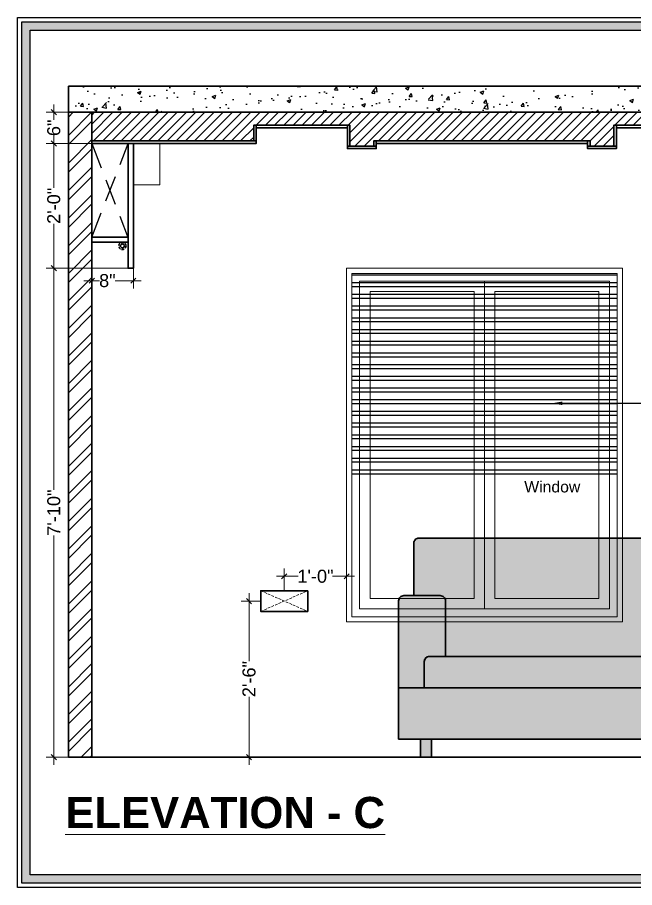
# Model space of a CAD drawing. Header units: millimetres. Extents: x 143362 to 145167, y -178521 to -176194.
# Drawn here: x 143801.7 to 143920.4, y -177098.1 to -176930.8 of the extents above; entities that cross this region are included whole.
import ezdxf
from ezdxf import colors
from ezdxf.entities.mleader import LeaderData, LeaderLine
from ezdxf.enums import TextEntityAlignment as Align
from ezdxf.math import Vec2, Vec3

# ---------------------------------------------------------------- set-up
doc = ezdxf.new("R2010")
doc.units = ezdxf.units.MM
doc.header["$MEASUREMENT"] = 0
doc.header["$PDMODE"] = 2
for name, pattern in [('00 . GROUND FLOOR$0$DASHED', [0.75, 0.5, -0.25]), ('DASHED', [0.75, 0.5, -0.25]), ('DASHED2', [0.375, 0.25, -0.125])]:
    doc.linetypes.add(name, pattern=pattern)
doc.layers.get('Defpoints').update_dxf_attribs({"color": 220})
doc.layers.add('AR HATCH-7', color=7, linetype='Continuous')
for name, color, linetype, lineweight in [('DIM.', 250, 'Continuous', 13), ('ELEC-wires', 1, 'DASHED2', 13), ('FURNITURE', 32, 'Continuous', 9), ('GF FALSE CEILING', 6, 'Continuous', 35), ('NAME PLATE', 7, 'Continuous', 25), ('SECTION ( SLAB PLine )', 104, 'Continuous', 30), ('Text', 7, 'Continuous', 15), ('W-HATCH', 8, 'Continuous', 5), ('wall', 7, 'Continuous', 30)]:
    doc.layers.add(name, color=color, linetype=linetype, lineweight=lineweight)
doc.styles.add('Aerial', font='arial.ttf')
doc.styles.add('Arial', font='arial.ttf')
doc.styles.get("Standard").update_dxf_attribs({"font": 'arial.ttf', "height": 6})
doc.styles.add('style4', font='ARIALN.TTF')
doc.dimstyles.new('Cn_BT_9 ( BOLD )', dxfattribs={"dimtxt": 2.5, "dimasz": 1, "dimexe": 1.5, "dimexo": 0, "dimgap": 0.09, "dimtad": 0, "dimdec": 0, "dimzin": 3, "dimdsep": 46, "dimlunit": 4, "dimtxsty": 'Aerial', "dimblk": 'OBLIQUE', "dimcen": 0.09, "dimdle": 1.5, "dimclrd": 1, "dimclre": 1, "dimclrt": 5, "dimadec": 0, "dimazin": 0, "dimtfac": 0.75, "dimtdec": 0, "dimtofl": 0, "dimtmove": 0, "dimatfit": 3, "dimldrblk": 'OBLIQUE', "dimfxl": 0, "dimtolj": 1, "dimtzin": 0, "dimlwd": 15, "dimlwe": 15, "dimarcsym": 0})

# ---------------------------------------------------------------- blocks, each defined once
blk = doc.blocks.new('LAYOUT FILE')
at = {"layer": 'NAME PLATE', "true_color": 0xd39e00}
h = blk.add_hatch(color=42, dxfattribs=at)
h.paths.add_polyline_path([(3346889.83, -513806.18), (3346889.83, -514260.7), (3347535.56, -514260.7), (3347535.56, -513806.18)])
h.paths.add_polyline_path([(3346894.36, -513810.71), (3347531.03, -513810.71), (3347531.03, -514256.17), (3346894.36, -514256.17)], flags=16)
at = {"layer": 'NAME PLATE', "color": 42, "true_color": 0xd39e00}
for points in [[(3346887.56, -513803.91), (3347537.83, -513803.91), (3347537.83, -514262.96), (3346887.56, -514262.96)], [(3346889.83, -513806.18), (3347535.56, -513806.18), (3347535.56, -514260.7), (3346889.83, -514260.7)], [(3346894.36, -513810.71), (3347531.03, -513810.71), (3347531.03, -514256.17), (3346894.36, -514256.17)]]:
    blk.add_lwpolyline(points, close=True, dxfattribs=at)
blk = doc.blocks.new('_Oblique')
at = {"layer": 'wall', "color": 0, "lineweight": -2}
blk.add_line((-0.5, -0.5), (0.5, 0.5), dxfattribs=at)
blk = doc.blocks.new('*D173')
at = {"layer": 'Defpoints', "color": 0, "ltscale": 10, "transparency": 16777216}
for p in [(143824.01, -176979.02), (143808.72, -177073.02), (143816.01, -177073.02, -0.13)]:
    blk.add_point(p, dxfattribs=at)
at = {"layer": 'FURNITURE', "color": 1, "lineweight": 15, "ltscale": 10, "transparency": 16777216}
for p, q in [((143808.72, -176977.52), (143808.72, -177021.64)), ((143824.01, -176979.02), (143807.22, -176979.02)), ((143808.72, -177074.52), (143808.72, -177030.39)), ((143816.01, -177073.02), (143807.22, -177073.02))]:
    blk.add_line(p, q, dxfattribs=at)
for p, rotation in [((143808.72, -176979.02), 90), ((143808.72, -177073.02), 270)]:
    blk.add_blockref('_Oblique', p, dxfattribs=dict(at, rotation=rotation))
at = {"layer": 'FURNITURE', "color": 5, "lineweight": 30, "ltscale": 10, "transparency": 16777216, "insert": (143808.72, -177026.02), "char_height": 2.5, "attachment_point": 5, "rotation": 90, "style": 'Aerial'}
blk.add_mtext('\\A1;7\'-10"', dxfattribs=at)
blk = doc.blocks.new('*D175')
at = {"layer": 'Defpoints', "color": 0, "ltscale": 10, "transparency": 16777216}
for p in [(143816.01, -176976.52, -0.13), (143824.01, -176976.52, -0.13), (143816.01, -176981.41)]:
    blk.add_point(p, dxfattribs=at)
at = {"layer": 'FURNITURE', "color": 1, "lineweight": 15, "ltscale": 10, "transparency": 16777216}
for p, q in [((143816.01, -176976.52), (143816.01, -176982.91)), ((143824.01, -176976.52), (143824.01, -176982.91)), ((143814.51, -176981.41), (143817.49, -176981.41)), ((143825.51, -176981.41), (143820.54, -176981.41))]:
    blk.add_line(p, q, dxfattribs=at)
at = {"layer": 'FURNITURE', "color": 1, "lineweight": 15, "ltscale": 10, "transparency": 16777216, "rotation": 180}
blk.add_blockref('_Oblique', (143816.01, -176981.41), dxfattribs=at)
at = {"layer": 'FURNITURE', "color": 1, "lineweight": 15, "ltscale": 10, "transparency": 16777216}
blk.add_blockref('_Oblique', (143824.01, -176981.41), dxfattribs=at)
at = {"layer": 'FURNITURE', "color": 5, "lineweight": 30, "ltscale": 10, "transparency": 16777216, "insert": (143819.01, -176981.41), "char_height": 2.5, "attachment_point": 5, "style": 'Aerial'}
blk.add_mtext('\\A1;8"', dxfattribs=at)
blk = doc.blocks.new('*D176')
at = {"layer": 'Defpoints', "color": 0, "ltscale": 10, "transparency": 16777216}
for p in [(143808.72, -176955.02), (143816.01, -176955.02), (143816.01, -176979.02)]:
    blk.add_point(p, dxfattribs=at)
at = {"layer": 'FURNITURE', "color": 1, "lineweight": 15, "ltscale": 10, "transparency": 16777216}
for p, q in [((143808.72, -176953.52), (143808.72, -176963.58)), ((143816.01, -176955.02), (143807.22, -176955.02)), ((143808.72, -176980.52), (143808.72, -176970.45)), ((143816.01, -176979.02), (143807.22, -176979.02))]:
    blk.add_line(p, q, dxfattribs=at)
for p, rotation in [((143808.72, -176955.02), 90), ((143808.72, -176979.02), 270)]:
    blk.add_blockref('_Oblique', p, dxfattribs=dict(at, rotation=rotation))
at = {"layer": 'FURNITURE', "color": 5, "lineweight": 30, "ltscale": 10, "transparency": 16777216, "insert": (143808.72, -176967.02), "char_height": 2.5, "attachment_point": 5, "rotation": 90, "style": 'Aerial'}
blk.add_mtext('\\A1;2\'-0"', dxfattribs=at)
blk = doc.blocks.new('*D177')
at = {"layer": 'Defpoints', "color": 0, "ltscale": 10, "transparency": 16777216}
for p in [(143808.72, -176949.02), (143816.01, -176949.02), (143816.01, -176955.02)]:
    blk.add_point(p, dxfattribs=at)
at = {"layer": 'FURNITURE', "color": 1, "lineweight": 15, "ltscale": 10, "transparency": 16777216}
for p, q in [((143808.72, -176947.52), (143808.72, -176950.48)), ((143816.01, -176949.02), (143807.22, -176949.02)), ((143808.72, -176956.52), (143808.72, -176953.55)), ((143816.01, -176955.02), (143807.22, -176955.02))]:
    blk.add_line(p, q, dxfattribs=at)
for p, rotation in [((143808.72, -176949.02), 90), ((143808.72, -176955.02), 270)]:
    blk.add_blockref('_Oblique', p, dxfattribs=dict(at, rotation=rotation))
at = {"layer": 'FURNITURE', "color": 5, "lineweight": 30, "ltscale": 10, "transparency": 16777216, "insert": (143808.72, -176952.02), "char_height": 2.5, "attachment_point": 5, "rotation": 90, "style": 'Aerial'}
blk.add_mtext('\\A1;6"', dxfattribs=at)
blk = doc.blocks.new('RGH')
at = {"color": 242, "linetype": 'DASHED', "true_color": 0xcd2027}
for p, q in [((130318.55, 18194.22), (130309.54, 18198.2)), ((130318.55, 18198.2), (130309.54, 18194.22))]:
    blk.add_line(p, q, dxfattribs=at)
at = {"layer": 'ELEC-wires', "color": 5, "linetype": 'ByBlock', "lineweight": 30, "ltscale": 4}
blk.add_lwpolyline([(130309.54, 18198.2), (130318.55, 18198.2), (130318.55, 18194.22), (130309.54, 18194.22)], close=True, dxfattribs=at)
blk = doc.blocks.new('*D223')
at = {"layer": 'Defpoints', "color": 0, "ltscale": 10, "transparency": 16777216}
for p in [(143848.51, -177043.02, -0.13), (143846.25, -177073.02), (143848.51, -177073.02, -0.13)]:
    blk.add_point(p, dxfattribs=at)
at = {"layer": 'FURNITURE', "color": 1, "lineweight": 15, "ltscale": 10, "transparency": 16777216}
for p, q in [((143848.51, -177043.02), (143844.75, -177043.02)), ((143846.25, -177041.52), (143846.25, -177054.58)), ((143846.25, -177074.52), (143846.25, -177061.45)), ((143848.51, -177073.02), (143844.75, -177073.02))]:
    blk.add_line(p, q, dxfattribs=at)
for p, rotation in [((143846.25, -177043.02), 90), ((143846.25, -177073.02), 270)]:
    blk.add_blockref('_Oblique', p, dxfattribs=dict(at, rotation=rotation))
at = {"layer": 'FURNITURE', "color": 5, "ltscale": 10, "transparency": 16777216, "insert": (143846.25, -177058.02), "char_height": 2.5, "attachment_point": 5, "rotation": 90, "style": 'Aerial'}
blk.add_mtext('\\A1;2\'-6"', dxfattribs=at)
blk = doc.blocks.new('*D224')
at = {"layer": 'Defpoints', "color": 0, "ltscale": 10, "transparency": 16777216}
for p in [(143865.01, -177038.26), (143853.01, -177041.02, -0.13), (143865.01, -177041.02, -0.13)]:
    blk.add_point(p, dxfattribs=at)
at = {"layer": 'FURNITURE', "color": 1, "lineweight": 15, "ltscale": 10, "transparency": 16777216}
for p, q in [((143853.01, -177041.02), (143853.01, -177036.76)), ((143865.01, -177041.02), (143865.01, -177036.76)), ((143851.51, -177038.26), (143855.72, -177038.26)), ((143866.51, -177038.26), (143862.31, -177038.26))]:
    blk.add_line(p, q, dxfattribs=at)
at = {"layer": 'FURNITURE', "color": 1, "lineweight": 15, "ltscale": 10, "transparency": 16777216, "rotation": 180}
blk.add_blockref('_Oblique', (143853.01, -177038.26), dxfattribs=at)
at = {"layer": 'FURNITURE', "color": 1, "lineweight": 15, "ltscale": 10, "transparency": 16777216}
blk.add_blockref('_Oblique', (143865.01, -177038.26), dxfattribs=at)
at = {"layer": 'FURNITURE', "color": 5, "ltscale": 10, "transparency": 16777216, "insert": (143859.01, -177038.26), "char_height": 2.5, "attachment_point": 5, "style": 'Aerial'}
blk.add_mtext('\\A1;1\'-0"', dxfattribs=at)

msp = doc.modelspace()

# ---------------------------------------------------------------- hatches: boundary and pattern name
at = {"layer": 'AR HATCH-7', "lineweight": 25, "true_color": 0xc7c8ca, "transparency": 33554687}
h = msp.add_hatch(dxfattribs=at)
h.set_pattern_fill('ANSI32', color=9, scale=6, angle=135)
h.set_pattern_definition([(180, (-527.4193, -861.5263), (-2e-16, -2.25), []), (180, (-528.1693, -860.7763), (-2e-16, -2.25), [])])
h.paths.add_polyline_path([(143866.01, -176980.02), (143917.01, -176980.02), (143917.01, -177020.02), (143866.01, -177020.02)])
at = {"layer": 'AR HATCH-7', "lineweight": 30, "ltscale": 10, "true_color": 0xeae8e6}
h = msp.add_hatch(color=254, dxfattribs=at)
h.dxf.hatch_style = 1
h.paths.add_polyline_path([(143875.01, -177059.68), (143875.01, -177069.59), (143929.01, -177069.59), (143929.01, -177059.68)])
h.paths.add_polyline_path([(143880.93, -177053.66, 0.414218), (143879.93, -177054.66), (143879.93, -177059.68), (143929.01, -177059.68), (143929.01, -177053.66)])
h.paths.add_polyline_path([(143884.01, -177042.97, 0.414214), (143883.01, -177041.97), (143876.01, -177041.97, 0.414214), (143875.01, -177042.97), (143875.01, -177049.66), (143875.01, -177059.68), (143879.93, -177059.68), (143879.93, -177054.66, -0.414214), (143880.93, -177053.66), (143884.01, -177053.66)])
h.paths.add_polyline_path([(143929.01, -177053.66), (143929.01, -177031.91, 0.414214), (143928.01, -177030.91), (143878.92, -177030.91, 0.414214), (143877.92, -177031.91), (143877.92, -177041.97), (143883.01, -177041.97, -0.414214), (143884.01, -177042.97), (143884.01, -177053.66)])
h.paths.add_polyline_path([(143929.01, -177053.66), (143963.01, -177053.66), (143963.01, -177031.91, 0.414214), (143962.01, -177030.91), (143930.01, -177030.91, 0.414214), (143929.01, -177031.91)])
h.paths.add_polyline_path([(143963.01, -177059.68), (143963.01, -177053.66), (143929.01, -177053.66), (143929.01, -177059.68), (143933.19, -177059.68)])
h.paths.add_polyline_path([(143963.01, -177069.59), (143963.01, -177059.68), (143933.19, -177059.68), (143929.01, -177059.68), (143929.01, -177069.59)])
at = {"layer": 'AR HATCH-7', "lineweight": 30, "ltscale": 10, "true_color": 0xcda68e}
h = msp.add_hatch(color=43, dxfattribs=at)
h.dxf.hatch_style = 1
h.paths.add_polyline_path([(143956.71, -177069.59), (143958.84, -177069.59), (143958.84, -177073.02), (143956.71, -177073.02)])
h.paths.add_polyline_path([(143933.19, -177073.02), (143933.19, -177069.59), (143935.32, -177069.59), (143935.32, -177073.02)])
h.paths.add_polyline_path([(143922.71, -177069.59), (143924.84, -177069.59), (143924.84, -177073.02), (143922.71, -177073.02)])
h.paths.add_polyline_path([(143881.32, -177073.02), (143879.19, -177073.02), (143879.19, -177069.59), (143881.32, -177069.59)])
at = {"layer": 'FURNITURE', "lineweight": 25, "true_color": 0x636466}
h = msp.add_hatch(dxfattribs=at)
h.set_pattern_fill('AR-CONC', color=251)
h.set_pattern_definition([(50, (0, 0), (7.17260183, -0.62752135), [0.75, -8.25]), (355, (0, 0), (-1.38751334, 7.52192134), [0.6, -6.6]), (100.4514445, (0.598, -0.052), (5.78508847, 6.8943999), [0.63740192, -7.01142112]), (46.1842, (0, 2), (10.6724133, -1.6551928), [1.125, -12.375]), (96.6356355, (0.889, 1.862), (9.34661946, 9.741186), [0.9561034, -10.5171376]), (351.184164, (0, 2), (9.34661945, 9.741186), [0.9, -9.9]), (21, (1, 1.5), (5.96907052, -4.0261889), [0.75, -8.25]), (326, (1, 1.5), (2.43315332, 7.25150045), [0.6, -6.6]), (71.4514447, (1.4974, 1.1645), (8.40222377, 3.22531153), [0.6374019, -7.01142112]), (37.5, (0, 0), (0.121598553, 3.328938538), [0, -6.52, 0, -6.7, 0, -6.625]), (7.5, (0, 0), (2.630695374, 3.94411712), [0, -3.82, 0, -6.37, 0, -2.525]), (327.5, (-2.23, 0), (5.338224362, -0.225548717), [0, -2.5, 0, -7.8, 0, -10.35]), (317.5, (-3.23, 0), (5.83186169, 1.00104982), [0, -3.25, 0, -5.18, 0, -7.35])])
h.paths.add_polyline_path([(143970.51, -176944.02), (143811.51, -176944.02), (143811.51, -176949.02), (143970.51, -176949.02)])
at = {"layer": 'GF FALSE CEILING', "lineweight": 9}
h = msp.add_hatch(dxfattribs=at)
h.set_pattern_fill('ANSI31', color=256, scale=10)
h.set_pattern_definition([(45, (320485.0652, -33198.0945), (-0.8838834765, 0.8838834765), [])])
h.paths.add_polyline_path([(143911.81, -176954.53), (143911.81, -176955.53), (143916.37, -176955.53), (143916.37, -176951.53), (143916.86, -176951.53), (143934.4, -176951.53), (143934.89, -176951.53), (143934.89, -176954.53), (143966.02, -176954.53), (143966.02, -176949.02), (143816.02, -176949.02), (143816.01, -176954.53), (143847.14, -176954.53), (143847.14, -176951.53), (143847.63, -176951.53), (143865.17, -176951.53), (143865.65, -176951.53), (143865.65, -176955.53), (143870.22, -176955.53), (143870.22, -176954.53)])
at = {"layer": 'W-HATCH', "ltscale": 10}
h = msp.add_hatch(dxfattribs=at)
h.set_pattern_fill('ANSI32', color=256, scale=10, style=0)
h.set_pattern_definition([(45, (-293.9252, -861.5263), (-2.65165043, 2.65165043), []), (45, (-292.1574, -861.5263), (-2.65165043, 2.65165043), [])])
h.paths.add_polyline_path([(143970.51, -176949.02), (143966.01, -176949.02), (143966.01, -177073.02), (143970.51, -177073.02)])
h.paths.add_polyline_path([(143816.01, -176949.02), (143811.51, -176949.02), (143811.51, -177073.02), (143816.01, -177073.02)])

# ---------------------------------------------------------------- linework, layer by layer
at = {"layer": 'FURNITURE', "linetype": 'DASHED', "lineweight": 25, "ltscale": 10}
for p, q in [((143816.01, -176973.02), (143823.02, -176955.02, 0.13)), ((143816.01, -176955.02, 0.13), (143823.01, -176973.22))]:
    msp.add_line(p, q, dxfattribs=at)
at = {"layer": 'FURNITURE', "lineweight": 30, "ltscale": 10}
for p, q in [((143879.93, -177054.66, -0.25), (143879.93, -177059.68, -0.25)), ((143929.01, -177053.66, -0.25), (143880.93, -177053.66, -0.25)), ((143963.01, -177059.68, -0.25), (143875.01, -177059.68, -0.25)), ((143875.01, -177059.68, -0.25), (143875.01, -177069.59, -0.25)), ((143875.01, -177069.59, -0.25), (143963.01, -177069.59, -0.25)), ((143879.19, -177069.59, -0.25), (143881.32, -177069.59, -0.25)), ((143879.19, -177073.02, -0.25), (143879.19, -177069.59, -0.25)), ((143879.19, -177069.59, -0.25), (143881.32, -177069.59, -0.25)), ((143881.32, -177069.59, -0.25), (143881.32, -177073.02, -0.25)), ((143881.32, -177073.02, -0.25), (143879.19, -177073.02, -0.25))]:
    msp.add_line(p, q, dxfattribs=at)
at = {"layer": 'FURNITURE', "lineweight": 30}
for points in [[(143824.01, -176955.02), (143823.02, -176955.02), (143823.01, -176979.02), (143824.01, -176979.02)], [(143816.01, -176973.02), (143823.01, -176973.02), (143823.02, -176974.02), (143816.01, -176974.02)]]:
    msp.add_lwpolyline(points, close=True, dxfattribs=at)
at = {"layer": 'FURNITURE', "color": 18, "lineweight": 0, "ltscale": 10, "true_color": 0x000000}
msp.add_lwpolyline([(143824.01, -176962.95), (143829.11, -176962.95), (143829.11, -176955.02), (143824.01, -176955.02)], close=True, dxfattribs=at)
at = {"layer": 'FURNITURE', "lineweight": 30, "ltscale": 10, "elevation": -0.25}
msp.add_lwpolyline([(143963.01, -177059.68), (143963.01, -177031.91, 0.414214), (143962.01, -177030.91), (143930.01, -177030.91, 0.414214), (143929.01, -177031.91, 0.414214), (143928.01, -177030.91), (143878.92, -177030.91, 0.414214), (143877.92, -177031.91), (143877.92, -177041.97)], format="xyb", dxfattribs=at)
msp.add_lwpolyline([(143875.01, -177049.66), (143875.01, -177042.97, -0.414214), (143876.01, -177041.97), (143883.01, -177041.97, -0.414214), (143884.01, -177042.97), (143884.01, -177053.66), (143880.93, -177053.66, 0.414214), (143879.93, -177054.66), (143879.93, -177059.68), (143875.01, -177059.68)], format="xyb", close=True, dxfattribs=at)
at = {"layer": 'FURNITURE', "color": 3, "linetype": '00 . GROUND FLOOR$0$DASHED', "lineweight": 30}
msp.add_circle((143821.91, -176974.72), 0.695, dxfattribs=at)
at = {"layer": 'FURNITURE', "color": 1, "lineweight": 30}
msp.add_circle((143821.91, -176974.72), 0.373, dxfattribs=at)
at = {"layer": 'FURNITURE', "lineweight": 30, "ltscale": 10}
msp.add_arc((143880.93, -177054.66, -0.25), 1, 90, 180, dxfattribs=at)
at = {"layer": 'GF FALSE CEILING', "lineweight": 30, "elevation": 0.13}
for points in [[(143847.63, -176954.53), (143847.14, -176954.53), (143847.14, -176951.53), (143847.63, -176951.53)], [(143865.17, -176951.53), (143865.17, -176952.02), (143847.63, -176952.02), (143847.63, -176951.53)], [(143916.86, -176955.53), (143916.37, -176955.53), (143916.37, -176951.53), (143916.86, -176951.53)], [(143934.4, -176951.53), (143934.4, -176952.02), (143916.86, -176952.02), (143916.86, -176951.53)], [(143847.63, -176954.53), (143847.63, -176955.02), (143816.01, -176955.02), (143816.01, -176954.53)], [(143870.71, -176955.53), (143870.71, -176956.02), (143865.17, -176956.02), (143865.17, -176955.53)], [(143870.71, -176955.53), (143870.22, -176955.53), (143870.22, -176954.53), (143870.71, -176954.53)], [(143916.86, -176955.53), (143916.86, -176956.02), (143911.32, -176956.02), (143911.32, -176955.53)]]:
    msp.add_lwpolyline(points, close=True, dxfattribs=at)
at = {"layer": 'GF FALSE CEILING', "lineweight": 30}
for points in [[(143865.65, -176955.53), (143865.17, -176955.53), (143865.17, -176951.53), (143865.65, -176951.53)], [(143911.32, -176954.53), (143911.32, -176955.02), (143870.71, -176955.02), (143870.71, -176954.53)], [(143911.81, -176955.53), (143911.32, -176955.53), (143911.32, -176954.53), (143911.81, -176954.53)]]:
    msp.add_lwpolyline(points, close=True, dxfattribs=at)
at = {"layer": 'SECTION ( SLAB PLine )', "color": 1}
for p, q in [((143811.51, -176949.02, -0.25), (143811.51, -176944.02, -0.25)), ((143811.51, -176944.02, -0.13), (143970.51, -176944.02, -0.13)), ((143811.51, -176949.02, -0.13), (143970.51, -176949.02, -0.13))]:
    msp.add_line(p, q, dxfattribs=at)
at = {"layer": 'wall', "lineweight": 30}
for p, q in [((143811.51, -176949.02, -0.25), (143811.51, -177073.02, -0.25)), ((143816.01, -176949.02, -0.25), (143816.01, -177073.02, -0.25)), ((143811.51, -177073.02, -0.13), (143970.51, -177073.02, -0.13))]:
    msp.add_line(p, q, dxfattribs=at)
at = {"layer": 'wall', "lineweight": 15}
msp.add_line((143891.51, -176981.52, -0.13), (143891.51, -177044.52, -0.13), dxfattribs=at)
at = {"layer": 'wall', "lineweight": 15, "elevation": -0.13}
for points in [[(143918.01, -176979.02), (143865.01, -176979.02), (143865.01, -177047.02), (143918.01, -177047.02)], [(143917.01, -176980.02), (143866.01, -176980.02), (143866.01, -177046.02), (143917.01, -177046.02)], [(143915.51, -176981.52), (143867.51, -176981.52), (143867.51, -177044.52), (143915.51, -177044.52)], [(143889.51, -176983.52), (143869.51, -176983.52), (143869.51, -177042.52), (143889.51, -177042.52)], [(143913.51, -176983.52), (143893.51, -176983.52), (143893.51, -177042.52), (143913.51, -177042.52)]]:
    msp.add_lwpolyline(points, close=True, dxfattribs=at)

# ---------------------------------------------------------------- block references
at = {"layer": 'ELEC-wires', "linetype": 'ByBlock', "lineweight": -3, "xscale": -1}
msp.add_blockref('RGH', (274167.06, -195239.23, -0.13), dxfattribs=at)
at = {"layer": 'NAME PLATE', "lineweight": 0, "xscale": 0.3645232374628528, "yscale": 0.3645232374628528, "zscale": 0.3645232374628528}
msp.add_blockref('LAYOUT FILE', (-1076216.57, 10362.68, 0.13), dxfattribs=at)

# ---------------------------------------------------------------- texts
at = {"layer": 'DIM.', "color": 1, "insert": (143810.93, -177080.68), "char_height": 6, "attachment_point": 1}
msp.add_mtext_dynamic_manual_height_columns('{\\fArial|b1|i0|c0|p34;\\LELEVATION - C}', width=72.6042, gutter_width=1, heights=[0], dxfattribs=at)
at = {"layer": 'NAME PLATE', "style": 'Arial'}
msp.add_text('Window', height=2.168, dxfattribs=at).set_placement((143904.54, -177022.13), align=Align.CENTER)

# ---------------------------------------------------------------- dimensions: what is measured, and where the dimension line sits
at = {"layer": 'FURNITURE', "lineweight": 30, "ltscale": 10}
for base, p1, p2, picture, middle in [((143808.72, -176949.02, 0.13), (143816.01, -176955.02, 0.13), (143816.01, -176949.02, 0.13), '*D177', (143808.72, -176952.02, 0.13)), ((143808.72, -176955.02, 0.13), (143816.01, -176979.02, 0.13), (143816.01, -176955.02, 0.13), '*D176', (143808.72, -176967.02, 0.13)), ((143808.72, -177073.02), (143824.01, -176979.02), (143816.01, -177073.02, -0.13), '*D173', (143808.72, -177026.02))]:
    dim = msp.add_linear_dim(base=base, p1=p1, p2=p2, angle=90, dimstyle='Cn_BT_9 ( BOLD )', override={"dimtmove": 1}, dxfattribs=at)
    dim.commit()
    dim.dimension.update_dxf_attribs({"geometry": picture, "text_midpoint": middle})
dim = msp.add_linear_dim(base=(143816.01, -176981.41, 0.13), p1=(143824.01, -176976.52), p2=(143816.01, -176976.52), angle=180, dimstyle='Cn_BT_9 ( BOLD )', dxfattribs=at)
dim.commit()
dim.dimension.update_dxf_attribs({"geometry": '*D175', "text_midpoint": (143819.01, -176981.41, 0.13), "dimtype": 160})
at = {"layer": 'FURNITURE', "ltscale": 10}
dim = msp.add_linear_dim(base=(143865.01, -177038.26), p1=(143853.01, -177041.02, -0.13), p2=(143865.01, -177041.02, -0.13), dimstyle='Cn_BT_9 ( BOLD )', dxfattribs=at)
dim.commit()
dim.dimension.update_dxf_attribs({"geometry": '*D224', "text_midpoint": (143859.01, -177038.26)})
dim = msp.add_linear_dim(base=(143846.25, -177073.02), p1=(143848.51, -177043.02, -0.13), p2=(143848.51, -177073.02, -0.13), angle=90, dimstyle='Cn_BT_9 ( BOLD )', dxfattribs=at)
dim.commit()
dim.dimension.update_dxf_attribs({"geometry": '*D223', "text_midpoint": (143846.25, -177058.02)})

# ---------------------------------------------------------------- leaders
at = {"layer": 'Text', "color": 1, "lineweight": 0, "ltscale": 20}
ml = msp.add_multileader_mtext('Standard', dxfattribs=at)
ml.set_content('Roman Blinds', color=1, style='style4')
ml.set_leader_properties()
ml.build(insert=Vec2(0, 0))
ml.multileader.update_dxf_attribs({"dogleg_length": 2.02, "arrow_head_size": 2})
ctx = ml.context
ctx.base_point, ctx.char_height, ctx.arrow_head_size, ctx.landing_gap_size, ctx.plane_origin = Vec3(143975.77, -177004.99, -0.13), 3, 2, 0.4, Vec3(143913.54, -177004.99, -0.13)
notes = []
notes.append((ctx, [(0, (1, 1, 0), (143972.75, -177004.99, -0.13), (1, 0), 3.02, [(0, [(143904.45, -177004.99, -0.13)], 0, [])])]))
ctx.mtext.insert = Vec3(143976.17, -177003.47, -0.13)
for ctx, leaders in notes:
    for number, flags, end, landing, length, lines in leaders:
        leader = LeaderData()
        leader.index, (leader.has_last_leader_line, leader.has_dogleg_vector, leader.attachment_direction) = number, flags
        leader.last_leader_point, leader.dogleg_vector, leader.dogleg_length = Vec3(end), Vec3(landing), length
        for number, points, colour, breaks in lines:
            line = LeaderLine()
            line.index, line.vertices, line.color, line.breaks = number, Vec3.list(points), colors.encode_raw_color(colour), breaks
            leader.lines.append(line)
        ctx.leaders.append(leader)

doc.saveas('drawing.dxf')
